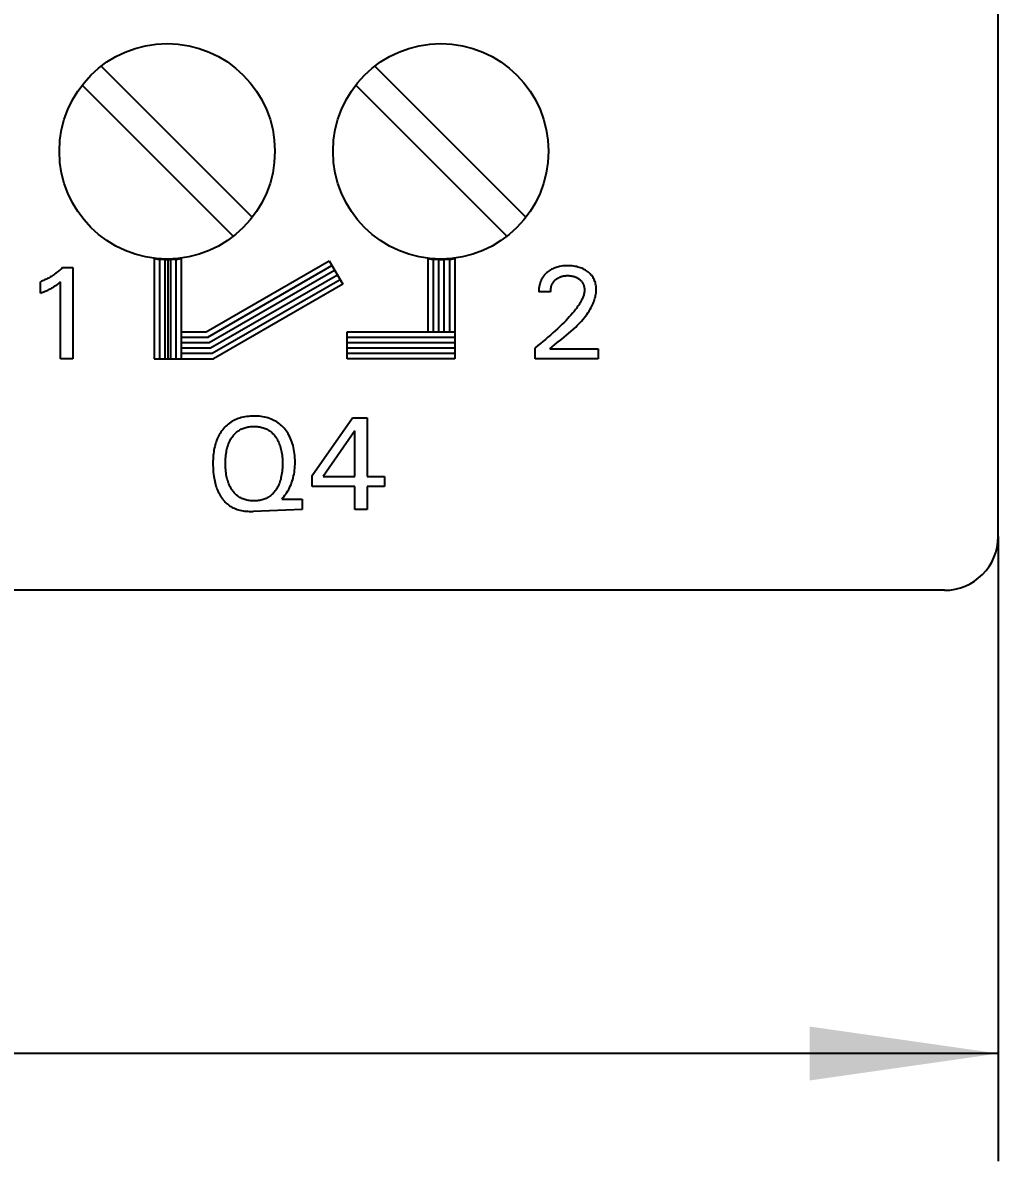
# Model space of a CAD drawing. Extents: x 0 to 420, y 0 to 297.
# Drawn here: x 186.45 to 204.56, y 147.87 to 169 of the extents above; entities that cross this region are included whole.
import ezdxf

# ---------------------------------------------------------------- set-up
doc = ezdxf.new("R2010")
doc.units = 0
doc.header["$LTSCALE"] = 23.1
doc.layers.get('0').update_dxf_attribs({"linetype": 'CONTINUOUS'})
doc.layers.add('10000_FRONT', color=7, linetype='CONTINUOUS')
doc.layers.add('10100_DIM_FRONT', color=7, linetype='CONTINUOUS')
doc.dimstyles.get("Standard").update_dxf_attribs({"dimtxt": 2.5, "dimasz": 2.5, "dimexe": 1.25, "dimexo": 0.625, "dimtad": 1, "dimcen": 2.5, "dimazin": 3, "dimtfac": 1, "dimtmove": 0, "dimatfit": 3})

# ---------------------------------------------------------------- blocks, each defined once
blk = doc.blocks.new('_FILLED')
at = {"color": 0, "linetype": 'BYBLOCK'}
blk.add_solid([(0, 0), (-1, 0.1429), (-1, -0.1429)], dxfattribs=at)
blk = doc.blocks.new('*D1')
at = {"layer": '10100_DIM_FRONT', "color": 7, "linetype": 'CONTINUOUS'}
for p, q in [((133.06, 159.468), (133.06, 147.868)), ((204.56, 159.468), (204.56, 147.868)), ((133.06, 149.868), (168.81, 149.868)), ((204.56, 149.868), (168.81, 149.868))]:
    blk.add_line(p, q, dxfattribs=at)
at = {"layer": '10100_DIM_FRONT', "color": 7, "linetype": 'CONTINUOUS', "xscale": 3.5, "yscale": 3.5, "zscale": 3.5, "rotation": 180}
blk.add_blockref('_FILLED', (133.06, 149.868), dxfattribs=at)
at = {"layer": '10100_DIM_FRONT', "color": 7, "linetype": 'CONTINUOUS', "xscale": 3.5, "yscale": 3.5, "zscale": 3.5}
blk.add_blockref('_FILLED', (204.56, 149.868), dxfattribs=at)

msp = doc.modelspace()

# ---------------------------------------------------------------- linework, layer by layer
at = {"layer": '10000_FRONT', "color": 7, "linetype": 'CONTINUOUS'}
for p, q in [((204.56, 159.468), (204.56, 247.468)), ((190.709, 165.393), (187.905, 168.197)), ((195.789, 165.393), (192.985, 168.197)), ((187.551, 167.844), (190.355, 165.04)), ((192.631, 167.844), (195.435, 165.04)), ((187.173, 164.445), (187.158, 164.431)), ((187.187, 164.459), (187.173, 164.445)), ((187.187, 164.459), (187.38, 164.459)), ((187.38, 164.459), (187.38, 162.768)), ((188.89, 164.626), (188.89, 162.768)), ((188.99, 164.626), (188.99, 162.768)), ((189.09, 164.626), (189.09, 162.768)), ((189.14, 164.626), (189.14, 162.768)), ((189.19, 164.626), (189.19, 162.768)), ((189.29, 164.626), (189.29, 162.768)), ((189.39, 164.626), (189.39, 162.768)), ((189.856, 163.268), (192.14, 164.587)), ((189.883, 163.168), (192.19, 164.5)), ((192.14, 164.587), (192.39, 164.154)), ((193.97, 164.626), (193.97, 163.268)), ((194.07, 164.626), (194.07, 163.268)), ((194.17, 164.626), (194.17, 163.268)), ((194.27, 164.626), (194.27, 163.268)), ((194.37, 164.626), (194.37, 163.268)), ((194.47, 164.626), (194.47, 162.768)), ((196.311, 164.448), (196.291, 164.439)), ((196.332, 164.456), (196.311, 164.448)), ((196.353, 164.463), (196.332, 164.456)), ((196.374, 164.47), (196.353, 164.463)), ((196.395, 164.475), (196.374, 164.47)), ((196.417, 164.48), (196.395, 164.475)), ((196.446, 164.485), (196.417, 164.48)), ((196.475, 164.489), (196.446, 164.485)), ((196.505, 164.492), (196.475, 164.489)), ((196.534, 164.493), (196.505, 164.492)), ((196.564, 164.494), (196.534, 164.493)), ((196.593, 164.493), (196.564, 164.494)), ((196.621, 164.492), (196.593, 164.493)), ((196.65, 164.49), (196.621, 164.492)), ((196.678, 164.486), (196.65, 164.49)), ((196.707, 164.482), (196.678, 164.486)), ((196.732, 164.477), (196.707, 164.482)), ((196.757, 164.47), (196.732, 164.477)), ((196.782, 164.463), (196.757, 164.47)), ((196.807, 164.455), (196.782, 164.463)), ((196.831, 164.446), (196.807, 164.455)), ((196.853, 164.436), (196.831, 164.446)), ((186.873, 164.238), (186.855, 164.229)), ((186.891, 164.247), (186.873, 164.238)), ((186.909, 164.256), (186.891, 164.247)), ((186.927, 164.266), (186.909, 164.256)), ((186.945, 164.276), (186.927, 164.266)), ((186.962, 164.286), (186.945, 164.276)), ((186.979, 164.297), (186.962, 164.286)), ((186.996, 164.307), (186.979, 164.297)), ((187.013, 164.318), (186.996, 164.307)), ((187.03, 164.33), (187.013, 164.318)), ((187.047, 164.341), (187.03, 164.33)), ((187.063, 164.353), (187.047, 164.341)), ((187.079, 164.365), (187.063, 164.353)), ((187.095, 164.378), (187.079, 164.365)), ((187.111, 164.391), (187.095, 164.378)), ((187.127, 164.404), (187.111, 164.391)), ((187.142, 164.417), (187.127, 164.404)), ((187.158, 164.431), (187.142, 164.417)), ((189.91, 163.068), (192.24, 164.414)), ((189.937, 162.968), (192.29, 164.327)), ((189.963, 162.868), (192.34, 164.241)), ((196.077, 164.235), (196.073, 164.225)), ((196.082, 164.244), (196.077, 164.235)), ((196.087, 164.254), (196.082, 164.244)), ((196.093, 164.264), (196.087, 164.254)), ((196.099, 164.273), (196.093, 164.264)), ((196.104, 164.282), (196.099, 164.273)), ((196.111, 164.291), (196.104, 164.282)), ((196.117, 164.3), (196.111, 164.291)), ((196.124, 164.308), (196.117, 164.3)), ((196.131, 164.317), (196.124, 164.308)), ((196.138, 164.325), (196.131, 164.317)), ((196.145, 164.333), (196.138, 164.325)), ((196.152, 164.341), (196.145, 164.333)), ((196.16, 164.349), (196.152, 164.341)), ((196.168, 164.356), (196.16, 164.349)), ((196.176, 164.364), (196.168, 164.356)), ((196.184, 164.371), (196.176, 164.364)), ((196.191, 164.376), (196.184, 164.371)), ((196.197, 164.382), (196.191, 164.376)), ((196.204, 164.387), (196.197, 164.382)), ((196.225, 164.402), (196.204, 164.387)), ((196.246, 164.415), (196.225, 164.402)), ((196.268, 164.428), (196.246, 164.415)), ((196.291, 164.439), (196.268, 164.428)), ((196.337, 164.23), (196.345, 164.237)), ((196.345, 164.237), (196.353, 164.244)), ((196.353, 164.244), (196.362, 164.251)), ((196.362, 164.251), (196.371, 164.258)), ((196.371, 164.258), (196.381, 164.264)), ((196.381, 164.264), (196.39, 164.269)), ((196.39, 164.269), (196.4, 164.275)), ((196.4, 164.275), (196.41, 164.28)), ((196.41, 164.28), (196.421, 164.284)), ((196.421, 164.284), (196.432, 164.289)), ((196.432, 164.289), (196.443, 164.292)), ((196.443, 164.292), (196.454, 164.296)), ((196.454, 164.296), (196.465, 164.299)), ((196.465, 164.299), (196.476, 164.302)), ((196.476, 164.302), (196.488, 164.304)), ((196.488, 164.304), (196.501, 164.306)), ((196.501, 164.306), (196.513, 164.308)), ((196.513, 164.308), (196.526, 164.309)), ((196.526, 164.309), (196.538, 164.31)), ((196.538, 164.31), (196.551, 164.31)), ((196.551, 164.31), (196.564, 164.311)), ((196.564, 164.311), (196.578, 164.31)), ((196.578, 164.31), (196.592, 164.31)), ((196.592, 164.31), (196.607, 164.309)), ((196.607, 164.309), (196.621, 164.307)), ((196.621, 164.307), (196.635, 164.305)), ((196.635, 164.305), (196.649, 164.303)), ((196.649, 164.303), (196.66, 164.301)), ((196.66, 164.301), (196.671, 164.298)), ((196.671, 164.298), (196.682, 164.295)), ((196.682, 164.295), (196.692, 164.292)), ((196.692, 164.292), (196.703, 164.288)), ((196.703, 164.288), (196.713, 164.284)), ((196.713, 164.284), (196.723, 164.28)), ((196.723, 164.28), (196.734, 164.275)), ((196.734, 164.275), (196.745, 164.269)), ((196.745, 164.269), (196.756, 164.263)), ((196.756, 164.263), (196.766, 164.256)), ((196.766, 164.256), (196.776, 164.249)), ((196.776, 164.249), (196.785, 164.242)), ((196.785, 164.242), (196.794, 164.235)), ((196.794, 164.235), (196.802, 164.228)), ((196.875, 164.425), (196.853, 164.436)), ((196.896, 164.413), (196.875, 164.425)), ((196.916, 164.399), (196.896, 164.413)), ((196.936, 164.385), (196.916, 164.399)), ((196.953, 164.372), (196.936, 164.385)), ((196.969, 164.358), (196.953, 164.372)), ((196.985, 164.343), (196.969, 164.358)), ((196.999, 164.327), (196.985, 164.343)), ((197.013, 164.311), (196.999, 164.327)), ((197.026, 164.294), (197.013, 164.311)), ((197.037, 164.276), (197.026, 164.294)), ((197.048, 164.258), (197.037, 164.276)), ((197.057, 164.239), (197.048, 164.258)), ((197.066, 164.22), (197.057, 164.239)), ((186.799, 164.205), (186.78, 164.197)), ((186.78, 163.985), (186.78, 164.197)), ((186.818, 164.213), (186.799, 164.205)), ((186.836, 164.221), (186.818, 164.213)), ((186.855, 164.229), (186.836, 164.221)), ((186.864, 164.02), (186.885, 164.029)), ((186.885, 164.029), (186.9, 164.036)), ((186.9, 164.036), (186.915, 164.043)), ((186.915, 164.043), (186.93, 164.051)), ((186.93, 164.051), (186.945, 164.058)), ((186.945, 164.058), (186.96, 164.066)), ((186.96, 164.066), (186.975, 164.074)), ((186.975, 164.074), (186.99, 164.082)), ((186.99, 164.082), (187.005, 164.091)), ((187.005, 164.091), (187.02, 164.1)), ((187.02, 164.1), (187.035, 164.109)), ((187.035, 164.109), (187.05, 164.119)), ((187.05, 164.119), (187.061, 164.126)), ((187.061, 164.126), (187.071, 164.134)), ((187.071, 164.134), (187.082, 164.141)), ((187.082, 164.141), (187.093, 164.149)), ((187.093, 164.149), (187.105, 164.158)), ((187.105, 164.158), (187.116, 164.167)), ((187.116, 164.167), (187.128, 164.176)), ((187.128, 164.176), (187.14, 164.186)), ((187.14, 164.186), (187.152, 164.196)), ((187.152, 162.768), (187.152, 164.196)), ((192.39, 164.154), (189.99, 162.768)), ((196.031, 164.045), (196.03, 164.033)), ((196.03, 164.033), (196.03, 164.021)), ((196.032, 164.069), (196.031, 164.057)), ((196.031, 164.057), (196.031, 164.045)), ((196.034, 164.081), (196.032, 164.069)), ((196.035, 164.093), (196.034, 164.081)), ((196.037, 164.105), (196.035, 164.093)), ((196.039, 164.117), (196.037, 164.105)), ((196.042, 164.129), (196.039, 164.117)), ((196.044, 164.141), (196.042, 164.129)), ((196.047, 164.152), (196.044, 164.141)), ((196.05, 164.163), (196.047, 164.152)), ((196.053, 164.173), (196.05, 164.163)), ((196.057, 164.184), (196.053, 164.173)), ((196.06, 164.194), (196.057, 164.184)), ((196.064, 164.205), (196.06, 164.194)), ((196.068, 164.215), (196.064, 164.205)), ((196.073, 164.225), (196.068, 164.215)), ((196.25, 164.009), (196.251, 164.022)), ((196.251, 164.034), (196.252, 164.047)), ((196.251, 164.022), (196.251, 164.034)), ((196.252, 164.047), (196.253, 164.059)), ((196.253, 164.059), (196.255, 164.071)), ((196.255, 164.071), (196.257, 164.084)), ((196.257, 164.084), (196.26, 164.096)), ((196.26, 164.096), (196.263, 164.107)), ((196.263, 164.107), (196.266, 164.118)), ((196.266, 164.118), (196.27, 164.129)), ((196.27, 164.129), (196.274, 164.139)), ((196.274, 164.139), (196.278, 164.149)), ((196.278, 164.149), (196.283, 164.16)), ((196.283, 164.16), (196.289, 164.169)), ((196.289, 164.169), (196.294, 164.179)), ((196.294, 164.179), (196.301, 164.188)), ((196.301, 164.188), (196.307, 164.197)), ((196.307, 164.197), (196.314, 164.206)), ((196.314, 164.206), (196.321, 164.214)), ((196.321, 164.214), (196.329, 164.222)), ((196.329, 164.222), (196.337, 164.23)), ((196.802, 164.228), (196.809, 164.22)), ((196.809, 164.22), (196.817, 164.212)), ((196.817, 164.212), (196.824, 164.204)), ((196.824, 164.204), (196.83, 164.195)), ((196.83, 164.195), (196.836, 164.186)), ((196.836, 164.186), (196.842, 164.177)), ((196.842, 164.177), (196.847, 164.167)), ((196.847, 164.167), (196.852, 164.158)), ((196.852, 164.158), (196.856, 164.148)), ((196.856, 164.148), (196.86, 164.137)), ((196.86, 164.137), (196.864, 164.127)), ((196.864, 164.127), (196.867, 164.117)), ((196.867, 164.117), (196.87, 164.105)), ((196.87, 164.105), (196.872, 164.093)), ((196.872, 164.093), (196.874, 164.081)), ((196.874, 164.081), (196.876, 164.069)), ((196.876, 164.069), (196.877, 164.057)), ((196.877, 164.033), (196.876, 164.017)), ((196.877, 164.057), (196.877, 164.045)), ((196.877, 164.045), (196.877, 164.033)), ((197.073, 164.2), (197.066, 164.22)), ((197.08, 164.18), (197.073, 164.2)), ((197.085, 164.157), (197.08, 164.18)), ((197.09, 164.135), (197.085, 164.157)), ((197.094, 164.112), (197.09, 164.135)), ((197.096, 164.089), (197.094, 164.112)), ((197.097, 164.066), (197.096, 164.089)), ((197.096, 164.017), (197.097, 164.043)), ((197.097, 164.043), (197.097, 164.066)), ((186.78, 163.985), (186.801, 163.994)), ((186.801, 163.994), (186.822, 164.002)), ((186.822, 164.002), (186.843, 164.011)), ((186.843, 164.011), (186.864, 164.02)), ((196.03, 164.021), (196.03, 164.009)), ((196.25, 164.009), (196.03, 164.009)), ((196.813, 163.83), (196.8, 163.807)), ((196.825, 163.852), (196.813, 163.83)), ((196.836, 163.876), (196.825, 163.852)), ((196.842, 163.891), (196.836, 163.876)), ((196.849, 163.906), (196.842, 163.891)), ((196.854, 163.922), (196.849, 163.906)), ((196.86, 163.937), (196.854, 163.922)), ((196.864, 163.953), (196.86, 163.937)), ((196.868, 163.969), (196.864, 163.953)), ((196.872, 163.985), (196.868, 163.969)), ((196.874, 164.001), (196.872, 163.985)), ((196.876, 164.017), (196.874, 164.001)), ((197.037, 163.79), (197.047, 163.814)), ((197.047, 163.814), (197.057, 163.839)), ((197.057, 163.839), (197.065, 163.864)), ((197.065, 163.864), (197.073, 163.889)), ((197.073, 163.889), (197.08, 163.914)), ((197.08, 163.914), (197.086, 163.94)), ((197.086, 163.94), (197.091, 163.965)), ((197.091, 163.965), (197.094, 163.991)), ((197.094, 163.991), (197.096, 164.017)), ((196.656, 163.612), (196.627, 163.578)), ((196.684, 163.646), (196.656, 163.612)), ((196.712, 163.681), (196.684, 163.646)), ((196.728, 163.701), (196.712, 163.681)), ((196.743, 163.722), (196.728, 163.701)), ((196.758, 163.743), (196.743, 163.722)), ((196.772, 163.764), (196.758, 163.743)), ((196.786, 163.785), (196.772, 163.764)), ((196.8, 163.807), (196.786, 163.785)), ((196.92, 163.587), (196.942, 163.619)), ((196.942, 163.619), (196.963, 163.651)), ((196.963, 163.651), (196.983, 163.685)), ((196.983, 163.685), (197.002, 163.719)), ((197.002, 163.719), (197.014, 163.742)), ((197.014, 163.742), (197.026, 163.766)), ((197.026, 163.766), (197.037, 163.79)), ((196.465, 163.406), (196.423, 163.365)), ((196.506, 163.448), (196.465, 163.406)), ((196.537, 163.48), (196.506, 163.448)), ((196.567, 163.512), (196.537, 163.48)), ((196.597, 163.545), (196.567, 163.512)), ((196.627, 163.578), (196.597, 163.545)), ((196.743, 163.383), (196.77, 163.41)), ((196.77, 163.41), (196.797, 163.438)), ((196.797, 163.438), (196.823, 163.467)), ((196.823, 163.467), (196.848, 163.496)), ((196.848, 163.496), (196.873, 163.526)), ((196.873, 163.526), (196.897, 163.556)), ((196.897, 163.556), (196.92, 163.587)), ((189.39, 163.268), (189.856, 163.268)), ((192.47, 162.768), (192.47, 163.268)), ((192.47, 163.268), (194.47, 163.268)), ((196.247, 163.205), (196.201, 163.166)), ((196.292, 163.245), (196.247, 163.205)), ((196.337, 163.285), (196.292, 163.245)), ((196.38, 163.325), (196.337, 163.285)), ((196.423, 163.365), (196.38, 163.325)), ((196.5, 163.167), (196.544, 163.204)), ((196.544, 163.204), (196.588, 163.241)), ((196.588, 163.241), (196.631, 163.278)), ((196.631, 163.278), (196.673, 163.316)), ((196.673, 163.316), (196.715, 163.356)), ((196.715, 163.356), (196.743, 163.383)), ((189.39, 163.168), (189.883, 163.168)), ((189.39, 163.068), (189.91, 163.068)), ((189.39, 162.968), (189.937, 162.968)), ((192.47, 163.168), (194.47, 163.168)), ((192.47, 163.068), (194.47, 163.068)), ((192.47, 162.968), (194.47, 162.968)), ((196.01, 163.01), (195.96, 162.972)), ((195.96, 162.768), (195.96, 162.972)), ((196.059, 163.048), (196.01, 163.01)), ((196.107, 163.087), (196.059, 163.048)), ((196.155, 163.127), (196.107, 163.087)), ((196.201, 163.166), (196.155, 163.127)), ((196.237, 162.954), (196.28, 162.989)), ((196.28, 162.989), (196.323, 163.025)), ((196.323, 163.025), (196.367, 163.06)), ((196.367, 163.06), (196.455, 163.131)), ((196.455, 163.131), (196.5, 163.167)), ((187.38, 162.768), (187.152, 162.768)), ((188.89, 162.768), (189.99, 162.768)), ((189.39, 162.868), (189.963, 162.868)), ((192.47, 162.868), (194.47, 162.868)), ((194.47, 162.768), (192.47, 162.768)), ((197.132, 162.768), (195.96, 162.768)), ((196.237, 162.954), (197.132, 162.954)), ((197.132, 162.954), (197.132, 162.768)), ((190.64, 161.697), (190.607, 161.694)), ((190.674, 161.7), (190.64, 161.697)), ((190.708, 161.702), (190.674, 161.7)), ((190.742, 161.702), (190.708, 161.702)), ((190.775, 161.702), (190.742, 161.702)), ((190.808, 161.7), (190.775, 161.702)), ((190.842, 161.698), (190.808, 161.7)), ((190.875, 161.694), (190.842, 161.698)), ((190.2, 161.494), (190.18, 161.472)), ((190.221, 161.515), (190.2, 161.494)), ((190.243, 161.536), (190.221, 161.515)), ((190.265, 161.555), (190.243, 161.536)), ((190.289, 161.573), (190.265, 161.555)), ((190.314, 161.59), (190.289, 161.573)), ((190.34, 161.606), (190.314, 161.59)), ((190.366, 161.62), (190.34, 161.606)), ((190.393, 161.633), (190.366, 161.62)), ((190.421, 161.645), (190.393, 161.633)), ((190.449, 161.656), (190.421, 161.645)), ((190.478, 161.666), (190.449, 161.656)), ((190.507, 161.674), (190.478, 161.666)), ((190.54, 161.682), (190.507, 161.674)), ((190.573, 161.688), (190.54, 161.682)), ((190.553, 161.48), (190.572, 161.486)), ((190.572, 161.486), (190.592, 161.492)), ((190.607, 161.694), (190.573, 161.688)), ((190.592, 161.492), (190.613, 161.497)), ((190.613, 161.497), (190.634, 161.501)), ((190.634, 161.501), (190.656, 161.504)), ((190.656, 161.504), (190.677, 161.506)), ((190.677, 161.506), (190.699, 161.508)), ((190.699, 161.508), (190.72, 161.509)), ((190.72, 161.509), (190.742, 161.509)), ((190.742, 161.509), (190.763, 161.509)), ((190.763, 161.509), (190.785, 161.508)), ((190.785, 161.508), (190.806, 161.506)), ((190.806, 161.506), (190.828, 161.504)), ((190.828, 161.504), (190.849, 161.501)), ((190.849, 161.501), (190.87, 161.497)), ((190.87, 161.497), (190.891, 161.492)), ((190.908, 161.689), (190.875, 161.694)), ((190.891, 161.492), (190.912, 161.486)), ((190.941, 161.683), (190.908, 161.689)), ((190.912, 161.486), (190.931, 161.48)), ((190.973, 161.675), (190.941, 161.683)), ((191.002, 161.667), (190.973, 161.675)), ((191.031, 161.657), (191.002, 161.667)), ((191.059, 161.647), (191.031, 161.657)), ((191.086, 161.635), (191.059, 161.647)), ((191.114, 161.622), (191.086, 161.635)), ((191.14, 161.608), (191.114, 161.622)), ((191.166, 161.593), (191.14, 161.608)), ((191.19, 161.577), (191.166, 161.593)), ((191.214, 161.559), (191.19, 161.577)), ((191.237, 161.54), (191.214, 161.559)), ((191.258, 161.521), (191.237, 161.54)), ((191.279, 161.5), (191.258, 161.521)), ((191.3, 161.479), (191.279, 161.5)), ((191.825, 160.599), (192.574, 161.668)), ((192.574, 161.668), (192.843, 161.668)), ((192.843, 161.668), (192.843, 160.579)), ((190.06, 161.278), (190.049, 161.25)), ((190.072, 161.304), (190.06, 161.278)), ((190.085, 161.33), (190.072, 161.304)), ((190.098, 161.355), (190.085, 161.33)), ((190.112, 161.379), (190.098, 161.355)), ((190.128, 161.403), (190.112, 161.379)), ((190.144, 161.427), (190.128, 161.403)), ((190.161, 161.449), (190.144, 161.427)), ((190.18, 161.472), (190.161, 161.449)), ((190.302, 161.255), (190.314, 161.277)), ((190.314, 161.277), (190.327, 161.297)), ((190.327, 161.297), (190.338, 161.314)), ((190.338, 161.314), (190.35, 161.33)), ((190.35, 161.33), (190.362, 161.346)), ((190.362, 161.346), (190.375, 161.361)), ((190.375, 161.361), (190.389, 161.375)), ((190.389, 161.375), (190.403, 161.389)), ((190.403, 161.389), (190.418, 161.403)), ((190.418, 161.403), (190.434, 161.415)), ((190.434, 161.415), (190.449, 161.427)), ((190.449, 161.427), (190.466, 161.437)), ((190.466, 161.437), (190.482, 161.447)), ((190.482, 161.447), (190.5, 161.457)), ((190.5, 161.457), (190.517, 161.465)), ((190.517, 161.465), (190.535, 161.473)), ((190.535, 161.473), (190.553, 161.48)), ((190.931, 161.48), (190.949, 161.473)), ((190.949, 161.473), (190.967, 161.465)), ((190.967, 161.465), (190.984, 161.457)), ((190.984, 161.457), (191.002, 161.447)), ((191.002, 161.447), (191.018, 161.437)), ((191.018, 161.437), (191.035, 161.427)), ((191.035, 161.427), (191.051, 161.415)), ((191.051, 161.415), (191.066, 161.403)), ((191.066, 161.403), (191.081, 161.389)), ((191.081, 161.389), (191.095, 161.375)), ((191.095, 161.375), (191.109, 161.361)), ((191.109, 161.361), (191.122, 161.346)), ((191.122, 161.346), (191.134, 161.33)), ((191.134, 161.33), (191.146, 161.314)), ((191.146, 161.314), (191.157, 161.297)), ((191.157, 161.297), (191.17, 161.277)), ((191.17, 161.277), (191.182, 161.255)), ((191.319, 161.456), (191.3, 161.479)), ((191.339, 161.43), (191.319, 161.456)), ((191.358, 161.403), (191.339, 161.43)), ((191.376, 161.376), (191.358, 161.403)), ((191.392, 161.347), (191.376, 161.376)), ((191.408, 161.318), (191.392, 161.347)), ((191.422, 161.288), (191.408, 161.318)), ((191.435, 161.255), (191.422, 161.288)), ((192.615, 161.426), (192.024, 160.579)), ((192.615, 160.579), (192.615, 161.426)), ((190, 161.072), (189.995, 161.037)), ((190.006, 161.102), (190, 161.072)), ((190.013, 161.132), (190.006, 161.102)), ((190.02, 161.162), (190.013, 161.132)), ((190.029, 161.192), (190.02, 161.162)), ((190.038, 161.221), (190.029, 161.192)), ((190.049, 161.25), (190.038, 161.221)), ((190.235, 161.062), (190.241, 161.089)), ((190.241, 161.089), (190.247, 161.115)), ((190.247, 161.115), (190.255, 161.141)), ((190.255, 161.141), (190.264, 161.166)), ((190.264, 161.166), (190.272, 161.189)), ((190.272, 161.189), (190.281, 161.212)), ((190.281, 161.212), (190.291, 161.234)), ((190.291, 161.234), (190.302, 161.255)), ((191.182, 161.255), (191.193, 161.234)), ((191.193, 161.234), (191.203, 161.212)), ((191.203, 161.212), (191.212, 161.189)), ((191.212, 161.189), (191.221, 161.166)), ((191.221, 161.166), (191.229, 161.141)), ((191.229, 161.141), (191.237, 161.115)), ((191.237, 161.115), (191.244, 161.089)), ((191.244, 161.089), (191.25, 161.062)), ((191.448, 161.222), (191.435, 161.255)), ((191.459, 161.188), (191.448, 161.222)), ((191.468, 161.154), (191.459, 161.188)), ((191.476, 161.119), (191.468, 161.154)), ((191.484, 161.084), (191.476, 161.119)), ((191.49, 161.045), (191.484, 161.084)), ((189.981, 160.864), (189.98, 160.829)), ((189.982, 160.898), (189.981, 160.864)), ((189.984, 160.933), (189.982, 160.898)), ((189.986, 160.968), (189.984, 160.933)), ((189.99, 161.003), (189.986, 160.968)), ((189.995, 161.037), (189.99, 161.003)), ((190.213, 160.857), (190.214, 160.887)), ((190.213, 160.826), (190.213, 160.857)), ((190.214, 160.887), (190.216, 160.918)), ((190.216, 160.918), (190.218, 160.948)), ((190.218, 160.948), (190.221, 160.979)), ((190.221, 160.979), (190.225, 161.009)), ((190.225, 161.009), (190.23, 161.036)), ((190.23, 161.036), (190.235, 161.062)), ((191.25, 161.062), (191.255, 161.036)), ((191.255, 161.036), (191.259, 161.009)), ((191.259, 161.009), (191.263, 160.979)), ((191.263, 160.979), (191.266, 160.948)), ((191.266, 160.948), (191.269, 160.918)), ((191.269, 160.918), (191.27, 160.887)), ((191.27, 160.887), (191.271, 160.857)), ((191.271, 160.857), (191.272, 160.826)), ((191.496, 161.005), (191.49, 161.045)), ((191.5, 160.965), (191.496, 161.005)), ((191.502, 160.926), (191.5, 160.965)), ((191.504, 160.886), (191.502, 160.926)), ((191.504, 160.846), (191.504, 160.886)), ((189.98, 160.829), (189.98, 160.788)), ((189.98, 160.788), (189.982, 160.746)), ((189.982, 160.746), (189.984, 160.705)), ((189.984, 160.705), (189.987, 160.664)), ((189.987, 160.664), (189.991, 160.623)), ((190.213, 160.795), (190.213, 160.826)), ((190.214, 160.764), (190.213, 160.795)), ((190.216, 160.733), (190.214, 160.764)), ((190.218, 160.702), (190.216, 160.733)), ((190.221, 160.671), (190.218, 160.702)), ((190.225, 160.64), (190.221, 160.671)), ((190.229, 160.613), (190.225, 160.64)), ((191.263, 160.671), (191.259, 160.64)), ((191.266, 160.702), (191.263, 160.671)), ((191.269, 160.733), (191.266, 160.702)), ((191.27, 160.764), (191.269, 160.733)), ((191.271, 160.795), (191.27, 160.764)), ((191.272, 160.826), (191.271, 160.795)), ((191.486, 160.627), (191.492, 160.663)), ((191.492, 160.663), (191.496, 160.7)), ((191.496, 160.7), (191.5, 160.736)), ((191.5, 160.736), (191.502, 160.772)), ((191.502, 160.772), (191.504, 160.809)), ((191.504, 160.809), (191.504, 160.846)), ((189.991, 160.623), (189.997, 160.583)), ((189.997, 160.583), (190.001, 160.552)), ((190.001, 160.552), (190.007, 160.522)), ((190.007, 160.522), (190.013, 160.492)), ((190.013, 160.492), (190.02, 160.463)), ((190.02, 160.463), (190.028, 160.433)), ((190.028, 160.433), (190.036, 160.404)), ((190.234, 160.586), (190.229, 160.613)), ((190.24, 160.559), (190.234, 160.586)), ((190.247, 160.533), (190.24, 160.559)), ((190.254, 160.506), (190.247, 160.533)), ((190.262, 160.48), (190.254, 160.506)), ((190.271, 160.457), (190.262, 160.48)), ((190.28, 160.434), (190.271, 160.457)), ((190.29, 160.412), (190.28, 160.434)), ((191.205, 160.434), (191.195, 160.412)), ((191.214, 160.457), (191.205, 160.434)), ((191.222, 160.48), (191.214, 160.457)), ((191.23, 160.506), (191.222, 160.48)), ((191.238, 160.532), (191.23, 160.506)), ((191.244, 160.559), (191.238, 160.532)), ((191.25, 160.586), (191.244, 160.559)), ((191.255, 160.613), (191.25, 160.586)), ((191.259, 160.64), (191.255, 160.613)), ((191.417, 160.4), (191.43, 160.431)), ((191.43, 160.431), (191.442, 160.463)), ((191.442, 160.463), (191.453, 160.494)), ((191.453, 160.494), (191.463, 160.526)), ((191.463, 160.526), (191.471, 160.559)), ((191.471, 160.559), (191.479, 160.591)), ((191.479, 160.591), (191.486, 160.627)), ((191.825, 160.394), (191.825, 160.599)), ((192.024, 160.579), (192.615, 160.579)), ((192.843, 160.579), (193.164, 160.579)), ((193.164, 160.579), (193.164, 160.394)), ((190.036, 160.404), (190.046, 160.375)), ((190.046, 160.375), (190.055, 160.349)), ((190.055, 160.349), (190.065, 160.324)), ((190.065, 160.324), (190.076, 160.299)), ((190.076, 160.299), (190.088, 160.275)), ((190.088, 160.275), (190.1, 160.251)), ((190.1, 160.251), (190.114, 160.227)), ((190.114, 160.227), (190.128, 160.205)), ((190.301, 160.39), (190.29, 160.412)), ((190.312, 160.368), (190.301, 160.39)), ((190.325, 160.347), (190.312, 160.368)), ((190.328, 160.341), (190.325, 160.347)), ((190.339, 160.325), (190.328, 160.341)), ((190.35, 160.309), (190.339, 160.325)), ((190.362, 160.294), (190.35, 160.309)), ((190.375, 160.279), (190.362, 160.294)), ((190.388, 160.264), (190.375, 160.279)), ((190.402, 160.251), (190.388, 160.264)), ((190.416, 160.237), (190.402, 160.251)), ((190.431, 160.225), (190.416, 160.237)), ((190.447, 160.213), (190.431, 160.225)), ((191.053, 160.225), (191.037, 160.213)), ((191.068, 160.238), (191.053, 160.225)), ((191.083, 160.252), (191.068, 160.238)), ((191.098, 160.266), (191.083, 160.252)), ((191.111, 160.281), (191.098, 160.266)), ((191.124, 160.297), (191.111, 160.281)), ((191.137, 160.313), (191.124, 160.297)), ((191.149, 160.33), (191.137, 160.313)), ((191.16, 160.347), (191.149, 160.33)), ((191.172, 160.368), (191.16, 160.347)), ((191.184, 160.389), (191.172, 160.368)), ((191.195, 160.412), (191.184, 160.389)), ((191.298, 160.206), (191.318, 160.232)), ((191.318, 160.232), (191.337, 160.258)), ((191.337, 160.258), (191.355, 160.285)), ((191.355, 160.285), (191.372, 160.313)), ((191.372, 160.313), (191.388, 160.341)), ((191.388, 160.341), (191.403, 160.37)), ((191.403, 160.37), (191.417, 160.4)), ((192.615, 160.394), (191.825, 160.394)), ((192.615, 159.968), (192.615, 160.394)), ((192.843, 160.394), (192.843, 159.968)), ((193.164, 160.394), (192.843, 160.394)), ((190.128, 160.205), (190.143, 160.183)), ((190.143, 160.183), (190.158, 160.162)), ((190.158, 160.162), (190.175, 160.142)), ((190.175, 160.142), (190.192, 160.123)), ((190.192, 160.123), (190.21, 160.104)), ((190.21, 160.104), (190.229, 160.087)), ((190.229, 160.087), (190.248, 160.07)), ((190.248, 160.07), (190.269, 160.054)), ((190.269, 160.054), (190.29, 160.039)), ((190.29, 160.039), (190.312, 160.025)), ((190.312, 160.025), (190.334, 160.012)), ((190.334, 160.012), (190.357, 160.001)), ((190.463, 160.202), (190.447, 160.213)), ((190.48, 160.192), (190.463, 160.202)), ((190.497, 160.182), (190.48, 160.192)), ((190.515, 160.173), (190.497, 160.182)), ((190.533, 160.165), (190.515, 160.173)), ((190.551, 160.158), (190.533, 160.165)), ((190.57, 160.152), (190.551, 160.158)), ((190.591, 160.146), (190.57, 160.152)), ((190.612, 160.141), (190.591, 160.146)), ((190.633, 160.136), (190.612, 160.141)), ((190.655, 160.133), (190.633, 160.136)), ((190.676, 160.131), (190.655, 160.133)), ((190.698, 160.129), (190.676, 160.131)), ((190.72, 160.128), (190.698, 160.129)), ((190.742, 160.127), (190.72, 160.128)), ((190.763, 160.128), (190.742, 160.127)), ((190.785, 160.129), (190.763, 160.128)), ((190.807, 160.131), (190.785, 160.129)), ((190.829, 160.133), (190.807, 160.131)), ((190.85, 160.136), (190.829, 160.133)), ((190.871, 160.141), (190.85, 160.136)), ((190.892, 160.146), (190.871, 160.141)), ((190.913, 160.152), (190.892, 160.146)), ((190.932, 160.158), (190.913, 160.152)), ((190.95, 160.165), (190.932, 160.158)), ((190.969, 160.173), (190.95, 160.165)), ((190.986, 160.182), (190.969, 160.173)), ((191.004, 160.192), (190.986, 160.182)), ((191.021, 160.202), (191.004, 160.192)), ((191.037, 160.213), (191.021, 160.202)), ((191.277, 160.182), (191.258, 160.161)), ((191.258, 160.161), (191.634, 160.161)), ((191.277, 160.182), (191.298, 160.206)), ((191.634, 160.161), (191.634, 159.968)), ((190.357, 160.001), (190.381, 159.99)), ((190.381, 159.99), (190.405, 159.98)), ((190.405, 159.98), (190.429, 159.971)), ((190.429, 159.971), (190.454, 159.964)), ((190.454, 159.964), (190.482, 159.956)), ((190.482, 159.956), (190.51, 159.95)), ((190.51, 159.95), (190.539, 159.945)), ((190.539, 159.945), (190.568, 159.94)), ((190.568, 159.94), (190.597, 159.937)), ((190.597, 159.937), (190.626, 159.935)), ((190.626, 159.935), (190.655, 159.934)), ((190.655, 159.934), (190.684, 159.933)), ((190.684, 159.933), (190.706, 159.934)), ((190.706, 159.934), (190.725, 159.934)), ((191.634, 159.968), (190.725, 159.934)), ((192.843, 159.968), (192.615, 159.968)), ((203.56, 158.468), (134.06, 158.468))]:
    msp.add_line(p, q, dxfattribs=at)
for centre in [(189.13, 166.618), (194.21, 166.618)]:
    msp.add_circle(centre, 2, dxfattribs=at)
for centre, radius, start, end in [((189.14, 166.618), 2.008, 262.848, 277.152), ((194.22, 166.618), 2.008, 262.848, 277.152), ((203.56, 159.468), 1, 270, 360)]:
    msp.add_arc(centre, radius, start, end, dxfattribs=at)

# ---------------------------------------------------------------- dimensions: what is measured, and where the dimension line sits
at = {"layer": '10100_DIM_FRONT', "color": 7, "linetype": 'CONTINUOUS'}
dim = msp.add_linear_dim(base=(204.56, 149.868), p1=(133.06, 159.468), p2=(204.56, 159.468), dimstyle='Standard', dxfattribs=at)
dim.commit()
dim.dimension.update_dxf_attribs({"geometry": '*D1', "text_midpoint": (163.243, 150.743), "dimtype": 128})

doc.saveas('drawing.dxf')
